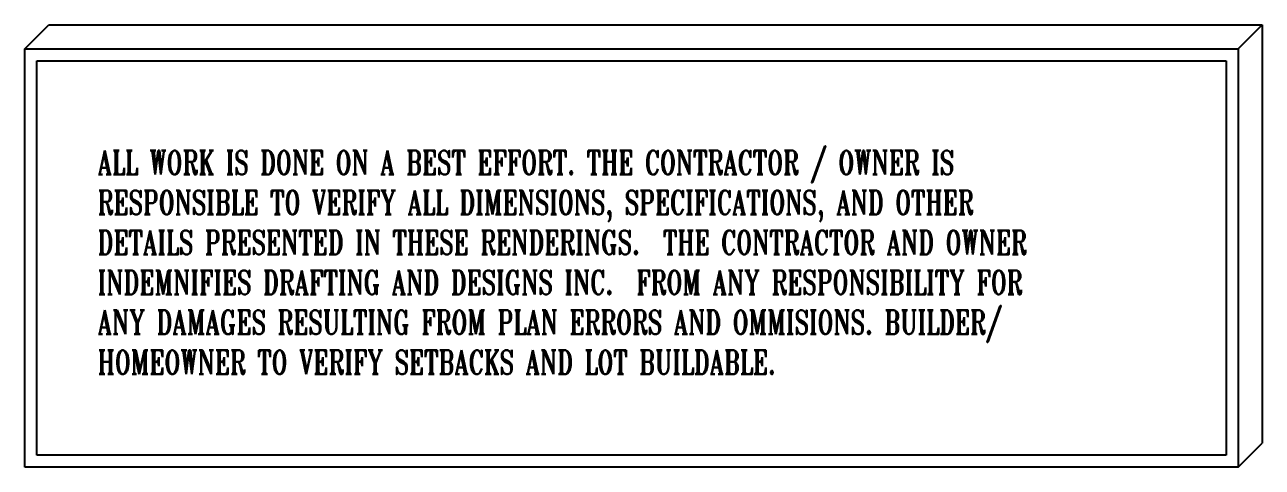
# Model space of a CAD drawing. Header units: inches. Extents: x -25328 to 8149, y -5530 to 4336.
# Drawn here: x -8769.7 to -8563.2, y -3119.2 to -3045.3 of the extents above; entities that cross this region are included whole.
import ezdxf

# ---------------------------------------------------------------- set-up
doc = ezdxf.new("R2010")
doc.units = ezdxf.units.IN
doc.header["$LTSCALE"] = 16
doc.header["$MEASUREMENT"] = 0
doc.layers.add('TEXT', color=11, linetype='CONTINUOUS')
doc.styles.add('NOTES', font='romant.shx', dxfattribs={"width": 0.7, "height": 4.5})

msp = doc.modelspace()

# ---------------------------------------------------------------- linework, layer by layer
at = {"layer": 'TEXT', "color": 3}
for p, q in [((-8769.70779055, -3049.2860478), (-8765.70779055, -3045.2860478)), ((-8765.70779055, -3045.2860478), (-8563.22970088, -3045.2860478)), ((-8567.22970088, -3049.2860478), (-8563.22970088, -3045.2860478)), ((-8563.22970088, -3045.2860478), (-8563.22970088, -3115.1727261)), ((-8769.70779055, -3119.1727261), (-8769.70779055, -3049.2860478)), ((-8769.70779055, -3049.2860478), (-8567.22970088, -3049.2860478)), ((-8567.22970088, -3049.2860478), (-8567.22970088, -3119.1727261)), ((-8767.70779055, -3117.1727261), (-8767.70779055, -3051.2860478)), ((-8767.70779055, -3051.2860478), (-8569.22970088, -3051.2860478)), ((-8569.22970088, -3051.2860478), (-8569.22970088, -3117.1727261)), ((-8567.22970088, -3119.1727261), (-8563.22970088, -3115.1727261)), ((-8569.22970088, -3117.1727261), (-8767.70779055, -3117.1727261)), ((-8567.22970088, -3119.1727261), (-8769.70779055, -3119.1727261))]:
    msp.add_line(p, q, dxfattribs=at)

# ---------------------------------------------------------------- texts
at = {"layer": 'TEXT', "insert": (-8757.5500166, -3066.29799877), "char_height": 4, "width": 175.875, "attachment_point": 1, "style": 'NOTES'}
msp.add_mtext('ALL WORK IS DONE ON A BEST EFFORT. THE CONTRACTOR / OWNER IS RESPONSIBLE TO VERIFY ALL DIMENSIONS, SPECIFICATIONS, AND OTHER DETAILS PRESENTED IN THESE RENDERINGS.  THE CONTRACTOR AND OWNER INDEMNIFIES DRAFTING AND DESIGNS INC.  FROM ANY RESPONSIBILITY FOR ANY DAMAGES RESULTING FROM PLAN ERRORS AND OMMISIONS. BUILDER/ HOMEOWNER TO VERIFY SETBACKS AND LOT BUILDABLE.', dxfattribs=at)

doc.saveas('drawing.dxf')
